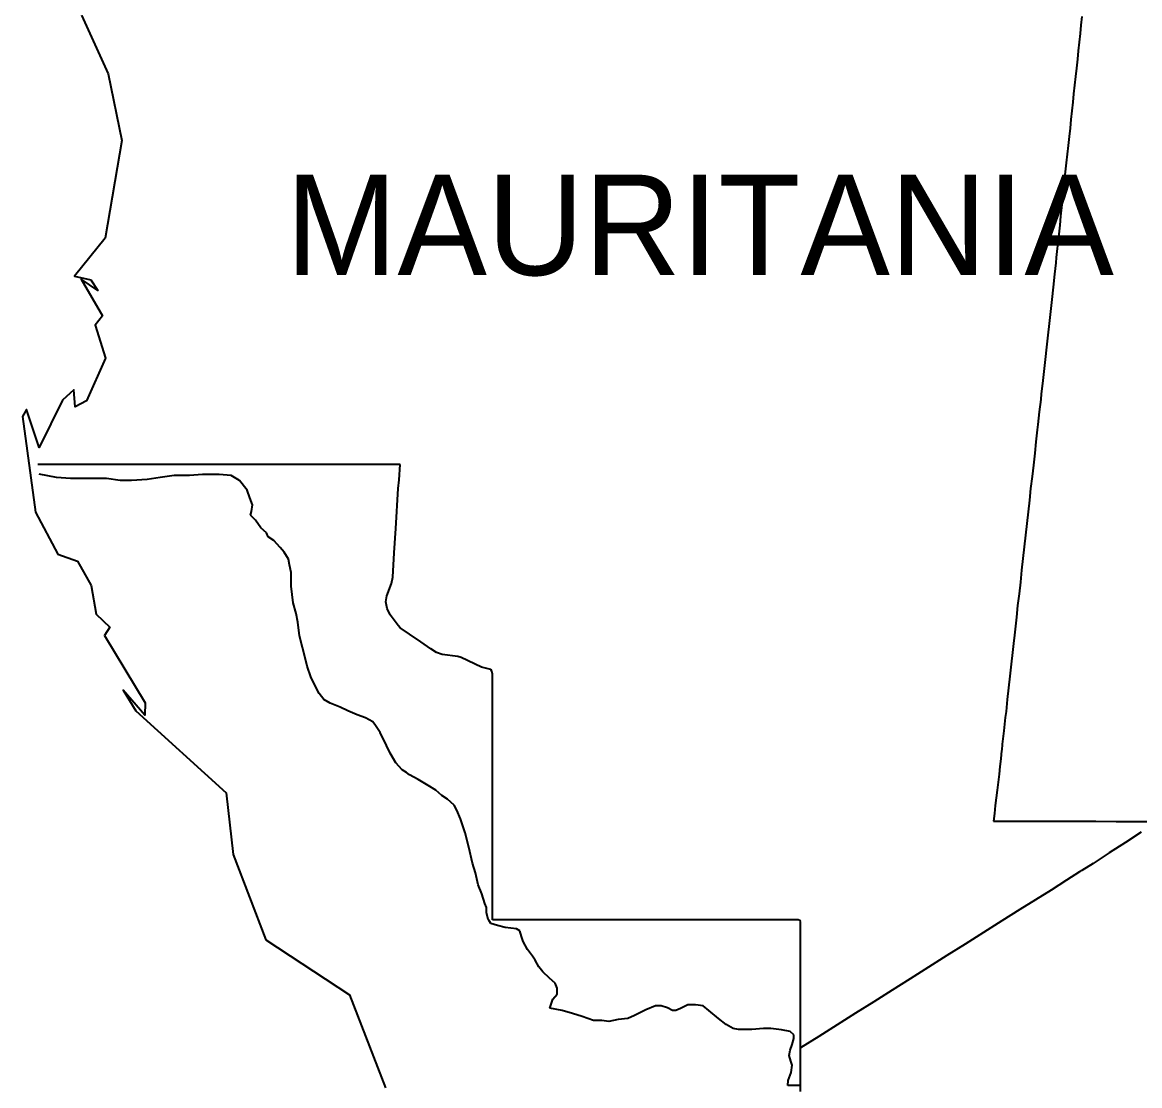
# Model space of a CAD drawing. Header units: metres. Extents: x 0 to 1325, y -1 to 773.
# Drawn here: x 599.56 to 644.05, y 281.97 to 324.31 of the extents above; entities that cross this region are included whole.
import ezdxf
from ezdxf.enums import TextEntityAlignment as Align

# ---------------------------------------------------------------- set-up
doc = ezdxf.new("R2010")
doc.units = ezdxf.units.M

msp = doc.modelspace()

# ---------------------------------------------------------------- linework, layer by layer
at = {"layer": 'CUT'}
msp.add_lwpolyline([(601.92, 324.598), (602.98, 322.258), (603.52, 319.608), (602.86, 315.718), (601.64, 314.198), (602.29, 314.058), (602.56, 313.628), (601.9, 314.078), (602.75, 312.618), (602.46, 312.248), (602.87, 310.938), (602.11, 309.238), (601.66, 308.998), (601.61, 309.678), (601.16, 309.258), (600.23, 307.378), (599.72, 308.888), (599.56, 308.618), (600.09, 304.808), (600.97, 303.128), (601.76, 302.858), (602.3, 301.888), (602.5, 300.748), (603.04, 300.218), (602.83, 299.898), (604.45, 297.208), (604.44, 296.718), (603.58, 297.718), (604.08, 296.888), (607.68, 293.628), (607.96, 291.178), (609.26, 287.778), (612.59, 285.588), (614.02, 281.878)], dxfattribs=at)
at = {"layer": 'SCORE'}
for points in [[(641.75, 324.538), (641.71, 324.198)], [(641.71, 324.198), (641.68, 323.858)], [(641.64, 323.518), (641.6, 323.178)], [(641.68, 323.858), (641.64, 323.518)], [(641.6, 323.178), (641.57, 322.838)], [(641.57, 322.838), (641.53, 322.488)], [(641.5, 322.148), (641.46, 321.808)], [(641.53, 322.488), (641.5, 322.148)], [(641.46, 321.808), (641.42, 321.468)], [(641.42, 321.468), (641.39, 321.128)], [(641.35, 320.778), (641.31, 320.438)], [(641.39, 321.128), (641.35, 320.778)], [(641.31, 320.438), (641.28, 320.098)], [(641.28, 320.098), (641.24, 319.758)], [(641.24, 319.758), (641.2, 319.408)], [(641.17, 319.058), (641.13, 318.708)], [(641.2, 319.408), (641.17, 319.058)], [(641.13, 318.708), (641.09, 318.358)], [(641.09, 318.358), (641.05, 317.998)], [(641.05, 317.998), (641.02, 317.648)], [(640.98, 317.298), (640.94, 316.938)], [(641.02, 317.648), (640.98, 317.298)], [(640.94, 316.938), (640.9, 316.588)], [(640.9, 316.588), (640.87, 316.238)], [(640.87, 316.238), (640.83, 315.878)], [(640.79, 315.528), (640.75, 315.178)], [(640.83, 315.878), (640.79, 315.528)], [(640.75, 315.178), (640.73, 314.948)], [(640.71, 314.728), (640.68, 314.508)], [(640.73, 314.948), (640.71, 314.728)], [(640.66, 314.278), (640.6, 313.758)], [(640.68, 314.508), (640.66, 314.278)], [(640.6, 313.758), (640.55, 313.278)], [(640.55, 313.278), (640.5, 312.798)], [(640.5, 312.798), (640.45, 312.318)], [(640.45, 312.318), (640.39, 311.848)], [(640.39, 311.848), (640.34, 311.368)], [(640.34, 311.368), (640.29, 310.888)], [(640.29, 310.888), (640.23, 310.408)], [(640.23, 310.408), (640.18, 309.928)], [(640.18, 309.928), (640.13, 309.518)], [(640.11, 309.288), (640.05, 308.798)], [(640.13, 309.518), (640.11, 309.288)], [(640.05, 308.798), (640, 308.298)], [(639.97, 308.078), (639.92, 307.608)], [(640, 308.298), (639.97, 308.078)], [(639.92, 307.608), (639.87, 307.148)], [(639.87, 307.148), (639.82, 306.678)], [(600.51, 306.708), (600.18, 306.708)], [(600.66, 306.708), (600.51, 306.708)], [(601.09, 306.708), (600.66, 306.708)], [(601.76, 306.708), (601.09, 306.708)], [(602.63, 306.708), (601.76, 306.708)], [(603.65, 306.708), (602.63, 306.708)], [(604.8, 306.708), (603.65, 306.708)], [(606.02, 306.708), (604.8, 306.708)], [(607.28, 306.708), (606.02, 306.708)], [(608.55, 306.708), (607.28, 306.708)], [(609.77, 306.708), (608.55, 306.708)], [(609.88, 306.708), (609.77, 306.708)], [(610.92, 306.708), (609.88, 306.708)], [(611.94, 306.708), (610.92, 306.708)], [(612.81, 306.708), (611.94, 306.708)], [(613.48, 306.708), (612.81, 306.708)], [(613.91, 306.708), (613.48, 306.708)], [(614.06, 306.708), (613.91, 306.708)], [(614.6, 306.708), (614.06, 306.708)], [(614.56, 306.088), (614.6, 306.708)], [(639.82, 306.678), (639.77, 306.218)], [(600.92, 306.178), (600.23, 306.318)], [(601.48, 306.138), (600.92, 306.178)], [(602.91, 306.138), (601.48, 306.138)], [(603.46, 306.068), (602.91, 306.138)], [(604.53, 306.108), (603.91, 306.068)], [(605.05, 306.178), (604.53, 306.108)], [(605.6, 306.258), (605.05, 306.178)], [(606.22, 306.258), (605.6, 306.258)], [(606.74, 306.298), (606.22, 306.258)], [(607.4, 306.298), (606.74, 306.298)], [(607.88, 306.258), (607.4, 306.298)], [(608.21, 306.068), (607.88, 306.258)], [(639.77, 306.218), (639.71, 305.748)], [(603.91, 306.068), (603.46, 306.068)], [(608.51, 305.678), (608.21, 306.068)], [(608.62, 305.378), (608.51, 305.678)], [(614.43, 304.158), (614.53, 305.748)], [(614.53, 305.748), (614.56, 306.088)], [(639.71, 305.748), (639.66, 305.288)], [(608.73, 305.098), (608.62, 305.378)], [(639.66, 305.288), (639.61, 304.818)], [(608.65, 304.678), (608.69, 304.828)], [(608.69, 304.828), (608.73, 305.098)], [(639.61, 304.818), (639.56, 304.358)], [(608.84, 304.488), (608.65, 304.678)], [(609.06, 304.178), (608.84, 304.488)], [(639.56, 304.358), (639.51, 303.888)], [(609.28, 303.978), (609.06, 304.178)], [(609.35, 303.828), (609.28, 303.978)], [(614.37, 303.188), (614.43, 304.158)], [(639.51, 303.888), (639.45, 303.428)], [(609.57, 303.678), (609.35, 303.828)], [(609.83, 303.398), (609.57, 303.678)], [(639.45, 303.428), (639.4, 302.958)], [(609.98, 303.208), (609.83, 303.398)], [(610.16, 302.938), (609.98, 303.208)], [(614.31, 302.218), (614.37, 303.188)], [(610.2, 302.708), (610.16, 302.938)], [(610.27, 302.398), (610.2, 302.708)], [(639.4, 302.958), (639.35, 302.488)], [(610.27, 301.858), (610.27, 302.398)], [(614.26, 301.968), (614.31, 302.218)], [(639.35, 302.488), (639.3, 302.018)], [(610.35, 301.198), (610.27, 301.858)], [(614.08, 301.478), (614.26, 301.968)], [(639.3, 302.018), (639.25, 301.558)], [(610.46, 300.768), (610.35, 301.198)], [(614.04, 301.228), (614.08, 301.478)], [(614.09, 300.968), (614.04, 301.228)], [(639.25, 301.558), (639.19, 301.088)], [(610.53, 300.418), (610.46, 300.768)], [(614.21, 300.718), (614.09, 300.968)], [(639.19, 301.088), (639.14, 300.618)], [(610.6, 299.878), (610.53, 300.418)], [(614.53, 300.288), (614.21, 300.718)], [(639.14, 300.618), (639.09, 300.148)], [(610.83, 298.948), (610.6, 299.878)], [(614.6, 300.198), (614.53, 300.288)], [(614.97, 299.948), (614.6, 300.198)], [(615.43, 299.638), (614.97, 299.948)], [(639.09, 300.148), (639.05, 299.788)], [(615.82, 299.368), (615.43, 299.638)], [(639.04, 299.688), (638.99, 299.218)], [(639.05, 299.788), (639.04, 299.688)], [(616.05, 299.218), (615.82, 299.368)], [(616.28, 299.138), (616.05, 299.218)], [(616.9, 299.058), (616.28, 299.138)], [(617.03, 299.018), (616.9, 299.058)], [(617.84, 298.638), (617.03, 299.018)], [(638.99, 299.218), (638.93, 298.748)], [(610.9, 298.678), (610.83, 298.948)], [(611.05, 298.248), (610.9, 298.678)], [(618.21, 298.538), (617.84, 298.638)], [(618.26, 298.478), (618.21, 298.538)], [(638.93, 298.748), (638.88, 298.278)], [(611.23, 297.858), (611.05, 298.248)], [(618.28, 298.348), (618.26, 298.478)], [(618.28, 298.028), (618.28, 298.348)], [(638.88, 298.278), (638.83, 297.808)], [(611.38, 297.588), (611.23, 297.858)], [(618.28, 297.738), (618.28, 298.028)], [(618.28, 297.438), (618.28, 297.738)], [(638.83, 297.808), (638.78, 297.338)], [(611.56, 297.348), (611.38, 297.588)], [(611.82, 297.198), (611.56, 297.348)], [(612.22, 297.038), (611.82, 297.198)], [(618.28, 297.148), (618.28, 297.438)], [(638.78, 297.338), (638.73, 296.868)], [(612.52, 296.888), (612.22, 297.038)], [(612.89, 296.728), (612.52, 296.888)], [(618.28, 296.858), (618.28, 297.148)], [(618.28, 296.558), (618.28, 296.858)], [(638.73, 296.868), (638.7, 296.628)], [(613.22, 296.608), (612.89, 296.728)], [(613.51, 296.458), (613.22, 296.608)], [(613.62, 296.308), (613.51, 296.458)], [(613.81, 296.028), (613.62, 296.308)], [(618.28, 296.268), (618.28, 296.558)], [(638.7, 296.628), (638.64, 296.098)], [(614.06, 295.518), (613.81, 296.028)], [(618.28, 295.968), (618.28, 296.268)], [(618.28, 295.678), (618.28, 295.968)], [(638.64, 296.098), (638.58, 295.568)], [(614.21, 295.208), (614.06, 295.518)], [(618.28, 295.378), (618.28, 295.678)], [(638.58, 295.568), (638.56, 295.328)], [(614.43, 294.818), (614.21, 295.208)], [(618.28, 295.088), (618.28, 295.378)], [(618.28, 294.788), (618.28, 295.088)], [(638.52, 294.988), (638.48, 294.678)], [(638.55, 295.308), (638.52, 294.988)], [(638.56, 295.328), (638.55, 295.308)], [(614.69, 294.548), (614.43, 294.818)], [(614.85, 294.438), (614.69, 294.548)], [(618.28, 294.498), (618.28, 294.788)], [(638.48, 294.678), (638.45, 294.368)], [(614.98, 294.348), (614.85, 294.438)], [(615.32, 294.158), (614.98, 294.348)], [(615.72, 293.918), (615.32, 294.158)], [(618.28, 294.198), (618.28, 294.498)], [(618.28, 293.908), (618.28, 294.198)], [(638.45, 294.368), (638.41, 294.058)], [(616.02, 293.728), (615.72, 293.918)], [(616.27, 293.528), (616.02, 293.728)], [(618.28, 293.608), (618.28, 293.908)], [(638.38, 293.738), (638.34, 293.428)], [(638.41, 294.058), (638.38, 293.738)], [(616.49, 293.378), (616.27, 293.528)], [(616.75, 293.138), (616.49, 293.378)], [(618.28, 293.308), (618.28, 293.608)], [(618.28, 293.018), (618.28, 293.308)], [(638.34, 293.428), (638.3, 293.118)], [(616.86, 292.938), (616.75, 293.138)], [(617.01, 292.588), (616.86, 292.938)], [(618.28, 292.718), (618.28, 293.018)], [(638.27, 292.808), (638.23, 292.498)], [(638.3, 293.118), (638.27, 292.808)], [(617.19, 292.038), (617.01, 292.588)], [(618.28, 292.428), (618.28, 292.718)], [(618.28, 292.128), (618.28, 292.428)], [(638.23, 292.498), (639.05, 292.498)], [(639.05, 292.498), (639.86, 292.498)], [(639.86, 292.498), (640.68, 292.498)], [(640.68, 292.498), (641.49, 292.498)], [(641.49, 292.498), (642.31, 292.498)], [(642.31, 292.498), (643.12, 292.488)], [(643.12, 292.488), (643.94, 292.488)], [(643.94, 292.488), (644.75, 292.488)], [(617.34, 291.458), (617.19, 292.038)], [(618.28, 291.828), (618.28, 292.128)], [(644.11, 292.068), (643.48, 291.648)], [(617.49, 290.828), (617.34, 291.458)], [(618.28, 291.538), (618.28, 291.828)], [(618.28, 291.238), (618.28, 291.538)], [(643.48, 291.648), (642.84, 291.238)], [(618.28, 290.938), (618.28, 291.238)], [(642.84, 291.238), (642.2, 290.808)], [(617.6, 290.438), (617.49, 290.828)], [(618.28, 290.648), (618.28, 290.938)], [(618.28, 290.348), (618.28, 290.648)], [(641.75, 290.538), (641.66, 290.478)], [(642.2, 290.808), (641.75, 290.538)], [(617.71, 289.958), (617.6, 290.438)], [(618.28, 290.048), (618.28, 290.348)], [(641.14, 290.148), (640.52, 289.758)], [(641.66, 290.478), (641.14, 290.148)], [(617.86, 289.608), (617.71, 289.958)], [(618.28, 289.758), (618.28, 290.048)], [(618.28, 289.458), (618.28, 289.758)], [(640.52, 289.758), (639.9, 289.368)], [(617.97, 289.218), (617.86, 289.608)], [(618.04, 289.058), (617.97, 289.218)], [(618.28, 289.158), (618.28, 289.458)], [(639.9, 289.368), (639.28, 288.988)], [(618.04, 288.858), (618.04, 289.058)], [(618.11, 288.588), (618.04, 288.858)], [(618.28, 288.868), (618.28, 289.158)], [(618.28, 288.568), (618.28, 288.868)], [(639.28, 288.988), (638.56, 288.528)], [(618.13, 288.558), (618.11, 288.588)], [(618.22, 288.428), (618.13, 288.558)], [(618.48, 288.348), (618.22, 288.428)], [(618.65, 288.568), (618.28, 288.568)], [(618.78, 288.268), (618.48, 288.348)], [(619.02, 288.568), (618.65, 288.568)], [(619.39, 288.568), (619.02, 288.568)], [(619.76, 288.568), (619.39, 288.568)], [(620.13, 288.568), (619.76, 288.568)], [(620.5, 288.568), (620.13, 288.568)], [(620.87, 288.568), (620.5, 288.568)], [(621.24, 288.568), (620.87, 288.568)], [(621.61, 288.568), (621.24, 288.568)], [(621.98, 288.568), (621.61, 288.568)], [(622.36, 288.568), (621.98, 288.568)], [(622.73, 288.568), (622.36, 288.568)], [(623.1, 288.568), (622.73, 288.568)], [(623.47, 288.568), (623.1, 288.568)], [(623.84, 288.568), (623.47, 288.568)], [(624.21, 288.568), (623.84, 288.568)], [(624.58, 288.568), (624.21, 288.568)], [(624.95, 288.568), (624.58, 288.568)], [(625.32, 288.568), (624.95, 288.568)], [(625.69, 288.568), (625.32, 288.568)], [(626.06, 288.568), (625.69, 288.568)], [(626.43, 288.568), (626.06, 288.568)], [(626.8, 288.568), (626.43, 288.568)], [(627.17, 288.568), (626.8, 288.568)], [(627.55, 288.568), (627.17, 288.568)], [(627.92, 288.568), (627.55, 288.568)], [(628.29, 288.568), (627.92, 288.568)], [(628.66, 288.568), (628.29, 288.568)], [(629.03, 288.568), (628.66, 288.568)], [(629.4, 288.568), (629.03, 288.568)], [(629.77, 288.568), (629.4, 288.568)], [(630.14, 288.568), (629.77, 288.568)], [(630.45, 288.568), (630.14, 288.568)], [(630.52, 288.548), (630.45, 288.568)], [(630.55, 288.498), (630.52, 288.548)], [(630.55, 288.318), (630.55, 288.498)], [(630.55, 288.258), (630.55, 288.318)], [(638.56, 288.528), (637.83, 288.068)], [(619.24, 288.208), (618.78, 288.268)], [(619.37, 288.138), (619.24, 288.208)], [(619.44, 287.908), (619.37, 288.138)], [(619.5, 287.708), (619.44, 287.908)], [(630.55, 288.108), (630.55, 288.258)], [(630.55, 287.868), (630.55, 288.108)], [(630.55, 287.558), (630.55, 287.868)], [(637.83, 288.068), (637.1, 287.608)], [(619.67, 287.388), (619.5, 287.708)], [(630.55, 287.198), (630.55, 287.558)], [(637.1, 287.608), (636.37, 287.148)], [(619.87, 287.128), (619.67, 287.388)], [(619.98, 286.968), (619.87, 287.128)], [(620.13, 286.698), (619.98, 286.968)], [(630.55, 286.788), (630.55, 287.198)], [(636.37, 287.148), (635.64, 286.688)], [(620.29, 286.498), (620.13, 286.698)], [(630.55, 286.348), (630.55, 286.788)], [(635.64, 286.688), (634.91, 286.228)], [(620.55, 286.248), (620.29, 286.498)], [(620.77, 286.048), (620.55, 286.248)], [(630.55, 285.898), (630.55, 286.348)], [(634.91, 286.228), (634.19, 285.768)], [(620.85, 285.848), (620.77, 286.048)], [(620.85, 285.608), (620.85, 285.848)], [(630.55, 285.448), (630.55, 285.898)], [(634.19, 285.768), (633.46, 285.308)], [(620.57, 285.058), (620.69, 285.418)], [(620.69, 285.418), (620.85, 285.608)], [(626.06, 285.188), (625.77, 285.038)], [(626.37, 285.188), (626.06, 285.188)], [(626.67, 285.148), (626.37, 285.188)], [(630.55, 285.008), (630.55, 285.448)], [(633.46, 285.308), (632.73, 284.848)], [(621.05, 284.958), (620.57, 285.058)], [(621.46, 284.838), (621.05, 284.958)], [(621.85, 284.718), (621.46, 284.838)], [(623.94, 284.758), (623.67, 284.638)], [(624.39, 284.988), (623.94, 284.758)], [(624.77, 285.148), (624.39, 284.988)], [(625, 285.148), (624.77, 285.148)], [(625.25, 285.068), (625, 285.148)], [(625.45, 284.958), (625.25, 285.068)], [(625.58, 284.958), (625.45, 284.958)], [(625.77, 285.038), (625.58, 284.958)], [(626.9, 284.958), (626.67, 285.148)], [(627.28, 284.638), (626.9, 284.958)], [(630.55, 284.598), (630.55, 285.008)], [(632.73, 284.848), (632, 284.388)], [(622.3, 284.558), (621.85, 284.718)], [(622.64, 284.558), (622.3, 284.558)], [(622.91, 284.518), (622.64, 284.558)], [(623.29, 284.598), (622.91, 284.518)], [(623.67, 284.638), (623.29, 284.598)], [(627.59, 284.398), (627.28, 284.638)], [(627.86, 284.248), (627.59, 284.398)], [(630.55, 284.228), (630.55, 284.598)], [(632, 284.388), (631.27, 283.928)], [(628.08, 284.208), (627.86, 284.248)], [(628.33, 284.208), (628.08, 284.208)], [(628.61, 284.208), (628.33, 284.208)], [(629.07, 284.238), (628.61, 284.208)], [(629.37, 284.238), (629.07, 284.238)], [(629.79, 284.188), (629.37, 284.238)], [(630.13, 284.118), (629.79, 284.188)], [(630.28, 283.998), (630.13, 284.118)], [(630.21, 283.608), (630.28, 283.848)], [(630.28, 283.848), (630.28, 283.998)], [(630.54, 283.918), (630.55, 284.228)], [(631.27, 283.928), (630.54, 283.468)], [(630.54, 283.678), (630.54, 283.918)], [(630.13, 283.378), (630.21, 283.608)], [(630.54, 283.518), (630.54, 283.678)], [(630.54, 283.468), (630.54, 283.518)], [(630.54, 283.098), (630.54, 283.468)], [(630.1, 283.168), (630.13, 283.378)], [(630.16, 282.948), (630.1, 283.168)], [(630.54, 282.718), (630.54, 283.098)], [(630.21, 282.778), (630.16, 282.948)], [(630.17, 282.498), (630.21, 282.778)], [(630.54, 282.348), (630.54, 282.718)], [(630.04, 281.978), (630.06, 282.168)], [(630.06, 282.168), (630.17, 282.498)], [(630.54, 281.978), (630.54, 282.348)], [(630.05, 281.978), (630.04, 281.978)], [(630.29, 281.978), (630.05, 281.978)], [(630.54, 281.978), (630.29, 281.978)], [(630.54, 281.738), (630.54, 281.978)]]:
    msp.add_lwpolyline(points, dxfattribs=at)

# ---------------------------------------------------------------- texts
at = {"layer": 'ENGRAVE'}
msp.add_text('MAURITANIA', height=4, dxfattribs=at).set_placement((626.532, 314.241), align=Align.CENTER)

doc.saveas('drawing.dxf')
